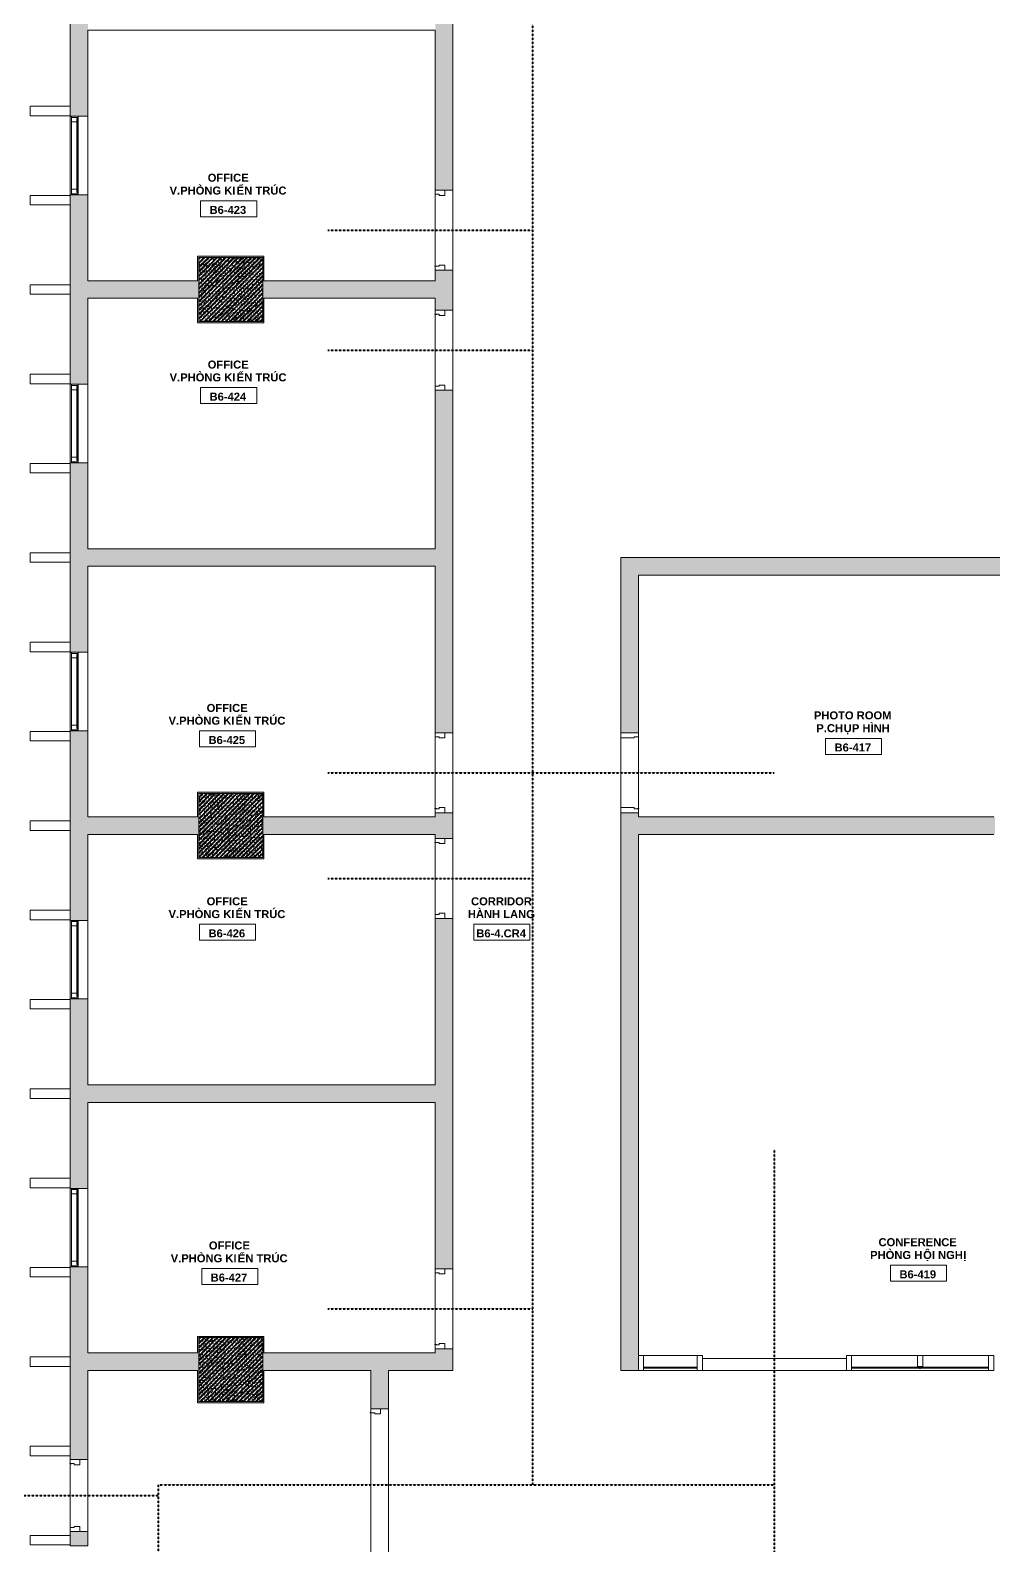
# Model space of a CAD drawing. Header units: millimetres. Extents: x -32790 to 17860, y 16874 to 75497.
# Drawn here: x -5895 to 6145, y 31745 to 50687 of the extents above; entities that cross this region are included whole.
import ezdxf

# ---------------------------------------------------------------- set-up
doc = ezdxf.new("R2010")
doc.units = ezdxf.units.MM
doc.linetypes.add('dash 1-1', pattern=[2, 1, -1])
for name, color, linetype, lineweight in [('A-AREA-IDEN', 2, 'Continuous', 9), ('A-DETL', 90, 'Continuous', 5), ('A-DOOR', 31, 'Continuous', 5), ('A-DOOR-FRAM', 31, 'Continuous', 5), ('A-FLOR', 192, 'Continuous', 5), ('A-GLAZ', 151, 'Continuous', 5), ('A-GLAZ-CURT', 52, 'Continuous', 5), ('A-GLAZ-CWMG', 51, 'Continuous', 5), ('A-WALL', 113, 'Continuous', 5), ('A-WALL-PATT', 111, 'Continuous', 5), ('S-COLS', 52, 'Continuous', 5)]:
    doc.layers.add(name, color=color, linetype=linetype, lineweight=lineweight)
doc.styles.add('Arial_B', font='arialbd.ttf', dxfattribs={"height": 100})
doc.styles.add('Arial_B_1', font='arialbd.ttf', dxfattribs={"height": 100})
pattern_1 = [(50, (0, 0), (63.763904, -5.57885), [6.668, -73.343]), (355, (0, 0), (-12.33488, 66.86951), [5.334, -58.674]), (100.451, (5.314, -0.465), (51.43036, 61.29098), [5.667, -62.332]), (46.184, (0, 17.78), (94.87722, -14.71484), [10.001, -110.014]), (96.636, (7.91, 16.55), (83.09115, 86.5993), [8.5, -93.497]), (351.184, (0, 17.78), (83.09204, 86.59928), [8.001, -88.011]), (21, (8.89, 13.335), (53.064487, -35.792726), [6.667, -73.342]), (326, (8.89, 13.335), (21.63066, 64.46546), [5.334, -58.674]), (71.451, (13.31, 10.35), (74.69646, 28.67237), [5.667, -62.332]), (37.5, (0, 0), (1.080413, 29.594271), [1.676, -56.286, 1.676, -57.887, -58.896]), (37.5, (0, 0), (1.080413, 29.594271), [-117.526, 1.676, -57.22]), (7.5, (0, 0), (23.386368, 35.063507), [1.676, -32.283, 1.676, -54.953, -22.447]), (7.5, (0, 0), (23.386368, 35.063507), [-90.589, 1.676, -20.771]), (327.5, (-19.825, 0), (47.456567, -2.005468), [1.676, -20.549, 1.676, -67.666, -92.011]), (327.5, (-19.825, 0), (47.456567, -2.005468), [-91.567, 1.676, -90.335]), (317.5, (-28.715, 0), (51.844948, 8.89904), [1.676, -27.216, 1.676, -44.374, -65.342]), (317.5, (-28.715, 0), (51.844948, 8.89904), [-74.943, 1.676, -63.665]), (45, (0, 0), (-26.715908, 26.715908), []), (45, (0, 10.89), (-26.715908, 26.715908), [])]

# ---------------------------------------------------------------- blocks, each defined once
blk = doc.blocks.new('M_Concrete-Square-Column - C1 - 800 X 800-V6-4th Traffic Floor Plan - Pedestrian')
at = {"layer": 'S-COLS'}
h = blk.add_hatch(dxfattribs=at)
h.set_pattern_fill('FP_9', color=256, style=0, pattern_type=2)
h.set_pattern_definition([(50, (3389.934, -33947), (63.7639, -5.57885), [6.667, -73.342]), (355, (3389.934, -33947), (-12.33488, 66.86951), [5.334, -58.674]), (100.451, (3395.25, -33947.465), (51.43036, 61.29098), [5.667, -62.332]), (46.184, (3389.934, -33929.22), (94.87722, -14.71484), [10.001, -110.014]), (96.636, (3397.84, -33930.45), (83.09115, 86.5993), [8.5, -93.497]), (351.184, (3389.93, -33929.22), (83.09204, 86.59928), [8.001, -88.011]), (21, (3398.824, -33933.665), (53.06449, -35.79273), [6.667, -73.342]), (326, (3398.824, -33933.665), (21.63066, 64.46546), [5.334, -58.674]), (71.451, (3403.246, -33936.65), (74.69646, 28.67237), [5.667, -62.332]), (37.5, (3389.934, -33947), (1.080413, 29.594271), [1.676, -56.286, 1.676, -57.887, -58.896]), (37.5, (3389.934, -33947), (1.080413, 29.594271), [-117.526, 1.676, -57.22]), (7.5, (3389.934, -33947), (23.386368, 35.063507), [1.676, -32.283, 1.676, -54.953, -22.447]), (7.5, (3389.934, -33947), (23.386368, 35.063507), [-90.589, 1.676, -20.771]), (327.5, (3370.11, -33947), (47.456567, -2.005468), [1.676, -20.549, 1.676, -67.666, -92.012]), (327.5, (3370.11, -33947), (47.456567, -2.005468), [-91.567, 1.676, -90.335]), (317.5, (3361.22, -33947), (51.84495, 8.89904), [1.676, -27.216, 1.676, -44.374, -65.341]), (317.5, (3361.22, -33947), (51.84495, 8.89904), [-74.943, 1.676, -63.665]), (45, (3389.934, -33947), (-26.716616, 26.716616), []), (45, (3389.934, -33936.11), (-26.716616, 26.716616), [])])
h.paths.add_polyline_path([(400, -400), (400, 400), (-400, 400), (-400, -400), (41, -400)])
at = {"layer": 'S-COLS', "lineweight": 15}
for p, q in [((400, 400), (-400, 400)), ((-400, 400), (-400, -400)), ((400, -400), (400, 400)), ((-400, -400), (400, -400))]:
    blk.add_line(p, q, dxfattribs=at)
blk = doc.blocks.new('DP3-D301 - DP3-D301-9166699-4th Traffic Floor Plan - Pedestrian')
at = {"layer": 'A-DOOR'}
for p, q in [((447, -94), (447, -113)), ((450, -94), (447, -94)), ((450, -108), (450, -94))]:
    blk.add_line(p, q, dxfattribs=at)
for centre, radius, start, end in [((450, -113), 3, 180, 69.3211), ((450, -113), 3, 238.6638, 311.9935), ((450, -113), 3, 238.6638, 311.9935), ((450, -113), 3, 238.6638, 311.9935), ((450, -113), 3, 238.6638, 311.9935), ((450, -113), 3, 238.6638, 311.9935), ((450, -113), 3, 238.6638, 311.9935), ((450, -113), 3, 238.6638, 311.9935), ((452, -108), 2.19, 183.0662, 239.0753)]:
    blk.add_arc(centre, radius, start, end, dxfattribs=at)
at = {"layer": 'A-DOOR-FRAM'}
for p, q in [((-500, 10), (-435, 10)), ((-435, 10), (-435, -60)), ((435, 10), (500, 10)), ((435, -60), (435, 10)), ((-450, -110), (-500, -110)), ((-450, -60), (-450, -110)), ((-435, -60), (-450, -60)), ((450, -60), (435, -60)), ((450, -94), (450, -60)), ((500, -110), (451, -110))]:
    blk.add_line(p, q, dxfattribs=at)
blk = doc.blocks.new('DP3-D301 - DP3-D301-9166700-4th Traffic Floor Plan - Pedestrian')
at = {"layer": 'A-DOOR'}
for p, q in [((447, 113), (447, 94)), ((447, 94), (450, 94)), ((450, 94), (450, 108))]:
    blk.add_line(p, q, dxfattribs=at)
for centre, radius, start, end in [((450, 113), 3, 290.6789, 180), ((450, 113), 3, 48.0065, 121.3362), ((450, 113), 3, 48.0065, 121.3362), ((450, 113), 3, 48.0065, 121.3362), ((450, 113), 3, 48.0065, 121.3362), ((450, 113), 3, 48.0065, 121.3362), ((450, 113), 3, 48.0065, 121.3362), ((450, 113), 3, 48.0065, 121.3362), ((452, 108), 2.19, 120.9247, 176.9338)]:
    blk.add_arc(centre, radius, start, end, dxfattribs=at)
at = {"layer": 'A-DOOR-FRAM'}
for p, q in [((-450, 110), (-500, 110)), ((-450, 60), (-450, 110)), ((-435, 60), (-450, 60)), ((-435, -10), (-435, 60)), ((450, 60), (435, 60)), ((435, 60), (435, -10)), ((450, 94), (450, 60)), ((500, 110), (451, 110)), ((-500, -10), (-435, -10)), ((435, -10), (500, -10))]:
    blk.add_line(p, q, dxfattribs=at)
blk = doc.blocks.new('DP3-D305 - DP3-D305-9238764-4th Traffic Floor Plan - Pedestrian')
at = {"layer": 'A-DOOR'}
for p, q in [((-450, 110), (-500, 110)), ((-450, 56), (-450, 110)), ((-435, 56), (-450, 56)), ((-435, -110), (-435, 56)), ((450, 56), (435, 56)), ((435, 56), (435, -110)), ((447, 113), (447, 94)), ((447, 94), (450, 94)), ((450, 94), (450, 108)), ((450, 94), (450, 56)), ((500, 110), (451, 110)), ((-500, -110), (-435, -110)), ((435, -110), (500, -110))]:
    blk.add_line(p, q, dxfattribs=at)
for centre, radius, start, end in [((450, 113), 3, 290.6789, 180), ((450, 113), 3, 48.0065, 121.3362), ((450, 113), 3, 48.0065, 121.3362), ((450, 113), 3, 48.0065, 121.3362), ((450, 113), 3, 48.0065, 121.3362), ((450, 113), 3, 48.0065, 121.3362), ((450, 113), 3, 48.0065, 121.3362), ((450, 113), 3, 48.0065, 121.3362), ((452, 108), 2.19, 120.9247, 176.9338)]:
    blk.add_arc(centre, radius, start, end, dxfattribs=at)
blk = doc.blocks.new('DP3-DF602 - DP3-DF602-10289383-4th Traffic Floor Plan - Pedestrian')
at = {"layer": 'A-DOOR'}
for p, q in [((-901, 110), (-950, 110)), ((-900, 108), (-900, 94)), ((-900, 94), (-897, 94)), ((-900, 60), (-900, 94)), ((-885, 60), (-900, 60)), ((-897, 94), (-897, 113)), ((-885, -10), (-885, 60)), ((900, 60), (885, 60)), ((885, 60), (885, -10)), ((897, 113), (897, 94)), ((897, 94), (900, 94)), ((900, 94), (900, 108)), ((900, 94), (900, 60)), ((950, 110), (901, 110)), ((-950, -10), (-885, -10)), ((885, -10), (950, -10))]:
    blk.add_line(p, q, dxfattribs=at)
for centre, radius, start, end in [((-900, 113), 3, 0, 249.3211), ((-900, 113), 3, 58.6638, 131.9935), ((-900, 113), 3, 58.6638, 131.9935), ((-900, 113), 3, 58.6638, 131.9935), ((-900, 113), 3, 58.6638, 131.9935), ((-900, 113), 3, 58.6638, 131.9935), ((-900, 113), 3, 58.6638, 131.9935), ((-900, 113), 3, 58.6638, 131.9935), ((-902, 108), 2.19, 3.0662, 59.0753), ((900, 113), 3, 290.6789, 180), ((900, 113), 3, 48.0065, 121.3362), ((900, 113), 3, 48.0065, 121.3362), ((900, 113), 3, 48.0065, 121.3362), ((900, 113), 3, 48.0065, 121.3362), ((900, 113), 3, 48.0065, 121.3362), ((900, 113), 3, 48.0065, 121.3362), ((900, 113), 3, 48.0065, 121.3362), ((902, 108), 2.19, 120.9247, 176.9338)]:
    blk.add_arc(centre, radius, start, end, dxfattribs=at)
blk = doc.blocks.new('System Panel - Glass 12mm-11583895-4th Traffic Floor Plan - Pedestrian')
at = {"layer": 'A-GLAZ-CURT'}
for p, q in [((334.75, 38.5), (-334.75, 38.5)), ((-334.75, 38.5), (-334.75, 26.5)), ((-334.75, 26.5), (334.75, 26.5)), ((334.75, 26.5), (334.75, 38.5))]:
    blk.add_line(p, q, dxfattribs=at)
blk = doc.blocks.new('Rectangular Mullion - 185x65-11583878-4th Traffic Floor Plan - Pedestrian')
at = {"layer": 'A-GLAZ-CWMG'}
for p, q in [((2440, 34122), (1770, 34122)), ((1770, 33937), (2440, 33937))]:
    blk.add_line(p, q, dxfattribs=at)
blk = doc.blocks.new('Rectangular Mullion - 185x65-11403490-4th Traffic Floor Plan - Pedestrian')
at = {"layer": 'A-GLAZ-CWMG'}
for p, q in [((-65, 0), (0, 0)), ((-65, -185), (-65, 0)), ((0, 0), (0, -185)), ((0, -185), (-65, -185))]:
    blk.add_line(p, q, dxfattribs=at)
blk = doc.blocks.new('Rectangular Mullion - 185x65-11403491-4th Traffic Floor Plan - Pedestrian')
at = {"layer": 'A-GLAZ-CWMG'}
for p, q in [((-65, 0), (-65, -185)), ((0, 0), (-65, 0)), ((0, -185), (0, 0)), ((-65, -185), (0, -185))]:
    blk.add_line(p, q, dxfattribs=at)
blk = doc.blocks.new('Rectangular Mullion - 185x65-11583894-4th Traffic Floor Plan - Pedestrian')
at = {"layer": 'A-GLAZ-CWMG'}
for p, q in [((-32.5, 0), (32.5, 0)), ((-32.5, -185), (-32.5, 0)), ((32.5, 0), (32.5, -185)), ((32.5, -185), (-32.5, -185))]:
    blk.add_line(p, q, dxfattribs=at)
blk = doc.blocks.new('System Panel - Glass 12mm-11583898-4th Traffic Floor Plan - Pedestrian')
at = {"layer": 'A-GLAZ-CURT'}
for p, q in [((425, 39), (-425, 39)), ((-425, 39), (-425, 26)), ((-425, 26), (425, 26)), ((425, 26), (425, 39))]:
    blk.add_line(p, q, dxfattribs=at)
blk = doc.blocks.new('Rectangular Mullion - 185x65-11583889-4th Traffic Floor Plan - Pedestrian')
at = {"layer": 'A-GLAZ-CWMG'}
for p, q in [((5192, 34122), (4370, 34122)), ((4370, 33937), (5225, 33937))]:
    blk.add_line(p, q, dxfattribs=at)
blk = doc.blocks.new('VGU_CLUSTER_W1C - W2C - VGU_CLUSTER_W2C-8584645-4th Traffic Floor Plan - Pedestrian')
at = {"layer": 'A-GLAZ', "lineweight": 9}
for p, q in [((-477, 95), (-490, 95)), ((-490, 12), (-477, 12)), ((-477, 95), (-477, 12)), ((-421, 95), (-477, 95)), ((-477, 12), (-477, 95)), ((-477, 12), (-462, 12)), ((-462, 12), (-462, 28)), ((-462, 28), (-421, 28)), ((-421, 28), (-451, 28)), ((-451, 28), (-451, 21)), ((-451, 21), (-391, 21)), ((-391, 21), (-391, 28)), ((391, 28), (391, 21)), ((391, 21), (451, 21)), ((477, 95), (421, 95)), ((421, 28), (462, 28)), ((451, 28), (421, 28)), ((451, 21), (451, 28)), ((462, 28), (462, 12)), ((462, 12), (477, 12)), ((477, 12), (477, 95)), ((490, 95), (477, 95)), ((477, 95), (477, 12)), ((477, 12), (490, 12))]:
    blk.add_line(p, q, dxfattribs=at)
at = {"layer": 'A-GLAZ'}
for p, q in [((-462, 12), (462, 12)), ((-421, 95), (421, 95)), ((-421, 95), (-421, 28)), ((421, 28), (-421, 28)), ((-391, 21), (391, 21)), ((421, 95), (421, 28))]:
    blk.add_line(p, q, dxfattribs=at)
blk = doc.blocks.new('DP3-D101 - DP3-D101-9499120-4th Traffic Floor Plan - Pedestrian')
at = {"layer": 'A-DOOR'}
for p, q in [((-403, 110), (-447, 110)), ((-400, 63), (-400, 107)), ((-388, 60), (-397, 60)), ((-385, -7), (-385, 57)), ((385, 57), (385, -7)), ((397, 60), (388, 60)), ((397, 113), (397, 94)), ((397, 94), (400, 94)), ((400, 94), (400, 108)), ((400, 94), (400, 63)), ((447, 110), (403, 110)), ((-447, -10), (-388, -10)), ((388, -10), (447, -10))]:
    blk.add_line(p, q, dxfattribs=at)
for centre, radius, start, end in [((-447, 107), 3, 90, 180.0361), ((-447, 107), 3, 141.4492, 180.0361), ((-447, 107), 3, 90, 128.5869), ((-403, 107), 3, 0, 90), ((-403, 107), 3, 360, 90), ((-397, 63), 3, 180, 270), ((-388, 57), 3, 360, 90), ((-388, 57), 3, 360, 90), ((388, 57), 3, 90, 180), ((388, 57), 3, 90, 180), ((400, 113), 3, 290.6789, 180), ((397, 63), 3, 270, 360), ((400, 113), 3, 48.0065, 121.3362), ((400, 113), 3, 48.0065, 121.3362), ((400, 113), 3, 48.0065, 121.3362), ((400, 113), 3, 48.0065, 121.3362), ((400, 113), 3, 48.0065, 121.3362), ((400, 113), 3, 48.0065, 121.3362), ((400, 113), 3, 48.0065, 121.3362), ((402, 108), 2.19, 120.9247, 176.9338), ((403, 107), 3, 90, 180), ((403, 107), 3, 90, 180), ((447, 107), 3, 359.9639, 90), ((447, 107), 3, 51.4131, 90), ((447, 107), 3, 359.9639, 38.5508), ((-447, -7), 3, 180, 270), ((-447, -7), 3, 180, 270), ((-388, -7), 3, 270, 360), ((-388, -7), 3, 270, 360), ((388, -7), 3, 180, 270), ((388, -7), 3, 180, 270), ((447, -7), 3, 270, 360), ((447, -7), 3, 270, 0)]:
    blk.add_arc(centre, radius, start, end, dxfattribs=at)
blk = doc.blocks.new('Rectangular Mullion - 185x65-11583887-4th Traffic Floor Plan - Pedestrian')
at = {"layer": 'A-GLAZ-CWMG'}
for p, q in [((6080, 34122), (5257, 34122)), ((5225, 33937), (6080, 33937))]:
    blk.add_line(p, q, dxfattribs=at)
blk = doc.blocks.new('Rectangular Mullion - 165X65-11571907-4th Traffic Floor Plan - Pedestrian')
at = {"layer": 'A-GLAZ-CWMG'}
for p, q in [((-32.5, -185), (-32.5, -50)), ((-32.5, -50), (-6, -50)), ((32.5, -185), (-32.5, -185)), ((-6, -50), (-6, -25)), ((-6, -25), (6, -25)), ((6, -25), (6, -50)), ((6, -50), (32.5, -50)), ((32.5, -50), (32.5, -185))]:
    blk.add_line(p, q, dxfattribs=at)
blk = doc.blocks.new('Rectangular Mullion - TWOG-PROFILE-Mullion-120X500-11998521-4th Traffic Floor Plan - Pedestrian')
at = {"layer": 'A-GLAZ-CWMG'}
for p, q in [((-60, 250), (60, 250)), ((-60, -250), (-60, 250)), ((60, 250), (60, -250)), ((60, -250), (-60, -250))]:
    blk.add_line(p, q, dxfattribs=at)
blk = doc.blocks.new('Room Tag - Room Tag-8377849-4th Traffic Floor Plan - Pedestrian')
at = {"layer": 'A-AREA-IDEN'}
for p, q in [((-7, -0.80625), (-7, -4.80625)), ((-7, -0.80625), (7, -0.80625)), ((7, -0.80625), (7, -4.80625)), ((-7, -4.80625), (7, -4.80625))]:
    blk.add_line(p, q, dxfattribs=at)

msp = doc.modelspace()

# ---------------------------------------------------------------- hatches: boundary and pattern name
at = {"layer": 'A-WALL-PATT'}
h = msp.add_hatch(color=256, dxfattribs=at)
h.paths.add_polyline_path([(-5395, 19897), (-5175, 19897), (-5175, 21832), (-5395, 21832), (-5395, 20117)])
h.paths.add_polyline_path([(-5395, 22812), (-5175, 22812), (-5175, 24065), (-5395, 24065), (-5395, 23308)])
h.paths.add_polyline_path([(-5175, 25045), (-5175, 26299), (-5395, 26299), (-5395, 25045)])
h.paths.add_polyline_path([(-5175, 27279), (-5175, 28532), (-5395, 28532), (-5395, 27279)])
h.paths.add_polyline_path([(-5175, 29512), (-5175, 30765), (-5395, 30765), (-5395, 29512)])
h.paths.add_polyline_path([(-5395, 31745), (-5175, 31745), (-5175, 31922), (-5395, 31922)])
h.paths.add_polyline_path([(-5175, 32822), (-5175, 35232), (-5395, 35232), (-5395, 32822)])
h.paths.add_polyline_path([(-5395, 36212), (-5175, 36212), (-5175, 38582), (-5395, 38582), (-5395, 37287)])
h.paths.add_polyline_path([(-5395, 39562), (-5175, 39562), (-5175, 41932), (-5395, 41932), (-5395, 39726)])
h.paths.add_polyline_path([(-5395, 42912), (-5175, 42912), (-5175, 45282), (-5395, 45282), (-5395, 43987)])
h.paths.add_polyline_path([(-5175, 46262), (-5175, 48632), (-5395, 48632), (-5395, 46262)])
h.paths.add_polyline_path([(-5395, 49612), (-5175, 49612), (-5175, 51982), (-5395, 51982), (-5395, 50687)])
h.paths.add_polyline_path([(-5175, 52962), (-5175, 55332), (-5395, 55332), (-5395, 52962)])
h.paths.add_polyline_path([(-5395, 56312), (-5175, 56312), (-5175, 58682), (-5395, 58682), (-5395, 57387)])
h.paths.add_polyline_path([(-5395, 59662), (-5175, 59662), (-5175, 62182), (-5395, 62182), (-5395, 59662)])
h = msp.add_hatch(color=256, dxfattribs=at)
h.paths.add_polyline_path([(-835, 34157), (-615, 34157), (-615, 34207), (-835, 34207)])
h.paths.add_polyline_path([(-615, 35207), (-615, 39587), (-835, 39587), (-835, 35207)])
h.paths.add_polyline_path([(-615, 40587), (-615, 40907), (-835, 40907), (-835, 40587)])
h.paths.add_polyline_path([(-615, 41907), (-615, 46187), (-835, 46187), (-835, 41907)])
h.paths.add_polyline_path([(-615, 47187), (-615, 47687), (-835, 47687), (-835, 47187)])
h.paths.add_polyline_path([(-835, 48687), (-615, 48687), (-615, 52787), (-835, 52787), (-835, 49108)])
h.paths.add_polyline_path([(-835, 53787), (-615, 53787), (-615, 54307), (-835, 54307), (-835, 53799)])
h.paths.add_polyline_path([(-835, 55307), (-615, 55307), (-615, 59687), (-835, 59687), (-835, 56144)])
h.paths.add_polyline_path([(-835, 60687), (-615, 60687), (-615, 60737), (-835, 60737)])
for points in [[(-2990, 47847), (-2975, 47847), (-2975, 47862), (-3805, 47862), (-3805, 47847), (-3349, 47847)], [(-3790, 47032), (-3790, 47847), (-3805, 47847), (-3805, 47032)], [(-2975, 47032), (-2975, 47847), (-2990, 47847), (-2990, 47032)], [(-3349, 47032), (-2990, 47032), (-2990, 47047), (-3790, 47047), (-3790, 47032)], [(-5175, 43987), (-835, 43987), (-835, 44207), (-5175, 44207)], [(8925, 43877), (10760, 43877), (10760, 44097), (1705, 44097), (1705, 43877), (8705, 43877)], [(-2990, 41147), (-2975, 41147), (-2975, 41162), (-3805, 41162), (-3805, 41147), (-3349, 41147)], [(-3790, 40332), (-3790, 41147), (-3805, 41147), (-3805, 40332)], [(-2975, 40332), (-2975, 41147), (-2990, 41147), (-2990, 40332)], [(-3349, 40332), (-2990, 40332), (-2990, 40347), (-3790, 40347), (-3790, 40332)], [(-5175, 37287), (-835, 37287), (-835, 37507), (-5175, 37507), (-5175, 37380)], [(-2990, 34347), (-2975, 34347), (-2975, 34362), (-3805, 34362), (-3805, 34347), (-3349, 34347)], [(-3805, 33532), (-3790, 33532), (-3790, 34347), (-3805, 34347), (-3805, 33547)], [(-2990, 33532), (-2975, 33532), (-2975, 34347), (-2990, 34347), (-2990, 33547)], [(-3349, 33532), (-2990, 33532), (-2990, 33547), (-3790, 33547), (-3790, 33532)]]:
    msp.add_hatch(color=256, dxfattribs=at).paths.add_polyline_path(points)
h = msp.add_hatch(color=256, dxfattribs=at)
h.paths.add_polyline_path([(-2975, 47337), (-835, 47337), (-835, 47557), (-2975, 47557)])
h.paths.add_polyline_path([(-5175, 47337), (-3805, 47337), (-3805, 47557), (-5175, 47557)])
h = msp.add_hatch(color=256, dxfattribs=at)
h.paths.add_polyline_path([(1705, 33937), (1705, 40907), (1485, 40907), (1485, 33937)])
h.paths.add_polyline_path([(1705, 41907), (1705, 44097), (1485, 44097), (1485, 41907)])
h = msp.add_hatch(color=256, dxfattribs=at)
h.paths.add_polyline_path([(-2975, 40637), (-835, 40637), (-835, 40857), (-2975, 40857)])
h.paths.add_polyline_path([(-3805, 40637), (-3805, 40857), (-5175, 40857), (-5175, 40637)])
h = msp.add_hatch(color=256, dxfattribs=at)
h.paths.add_polyline_path([(10540, 40637), (10540, 40857), (6975, 40857), (6975, 40637), (10526, 40637)])
h.paths.add_polyline_path([(1705, 40637), (6160, 40637), (6160, 40857), (1705, 40857)])
h = msp.add_hatch(color=256, dxfattribs=at)
h.paths.add_polyline_path([(-1640, 33937), (-615, 33937), (-615, 34157), (-2975, 34157), (-2975, 33937)])
h.paths.add_polyline_path([(-5175, 33937), (-3805, 33937), (-3805, 34157), (-5175, 34157)])
h = msp.add_hatch(color=256, dxfattribs=at)
h.paths.add_polyline_path([(-1420, 31072), (-1420, 31557), (-1640, 31557), (-1640, 31072)])
h.paths.add_polyline_path([(-1420, 33457), (-1420, 33937), (-1640, 33937), (-1640, 33457), (-1615, 33457)])
at = {"layer": 'S-COLS'}
h = msp.add_hatch(dxfattribs=at)
h.set_pattern_fill('FP_1', color=256, style=0, pattern_type=2)
h.set_pattern_definition(pattern_1)
h.paths.add_polyline_path([(-3790, 47047), (-2990, 47047), (-2990, 47847), (-3790, 47847)])
h = msp.add_hatch(dxfattribs=at)
h.set_pattern_fill('FP_1', color=256, style=0, pattern_type=2)
h.set_pattern_definition(pattern_1)
h.paths.add_polyline_path([(-3790, 40347), (-2990, 40347), (-2990, 41147), (-3790, 41147), (-3790, 40899)])

# ---------------------------------------------------------------- linework, layer by layer
at = {"layer": 'A-DETL', "linetype": 'dash 1-1', "lineweight": 40}
for p, q in [((385, 32504), (385, 67412)), ((-2175, 48187), (385, 48187)), ((-2175, 46687), (385, 46687)), ((-2175, 41407), (3402, 41407)), ((-2175, 40087), (385, 40087)), ((3402, 36697), (3402, 29797)), ((-2175, 34707), (385, 34707)), ((-4298, 32504), (3402, 32504)), ((-4298, 32504), (-4298, 23204)), ((-24730, 32372), (-4298, 32372))]:
    msp.add_line(p, q, dxfattribs=at)
at = {"layer": 'A-FLOR'}
for p, q in [((2505, 34087), (4305, 34087)), ((4305, 33937), (2505, 33937))]:
    msp.add_line(p, q, dxfattribs=at)
at = {"layer": 'A-WALL', "lineweight": 15}
for p, q in [((-615, 48687), (-615, 52787)), ((-5395, 51982), (-5395, 49612)), ((-5175, 49612), (-5175, 50687)), ((-5175, 50687), (-835, 50687)), ((-835, 50687), (-835, 48687)), ((-5395, 49612), (-5175, 49612)), ((-835, 48687), (-615, 48687)), ((-5395, 48632), (-5395, 46262)), ((-5175, 48632), (-5395, 48632)), ((-5175, 47557), (-5175, 48632)), ((-2975, 47862), (-3805, 47862)), ((-3805, 47862), (-3805, 47557)), ((-3790, 47847), (-2990, 47847)), ((-3790, 47047), (-3790, 47847)), ((-2990, 47847), (-2990, 47047)), ((-2975, 47557), (-2975, 47862)), ((-3805, 47557), (-5175, 47557)), ((-835, 47557), (-2975, 47557)), ((-835, 47687), (-835, 47557)), ((-615, 47687), (-835, 47687)), ((-615, 47187), (-615, 47687)), ((-5175, 46262), (-5175, 47337)), ((-5175, 47337), (-3805, 47337)), ((-3805, 47337), (-3805, 47032)), ((-2975, 47032), (-2975, 47337)), ((-2975, 47337), (-835, 47337)), ((-835, 47337), (-835, 47187)), ((-835, 47187), (-615, 47187)), ((-3805, 47032), (-2975, 47032)), ((-2990, 47047), (-3790, 47047)), ((-5395, 46262), (-5175, 46262)), ((-835, 46187), (-835, 44207)), ((-615, 46187), (-835, 46187)), ((-615, 41907), (-615, 46187)), ((-5395, 45282), (-5395, 42912)), ((-5175, 45282), (-5395, 45282)), ((-5175, 44207), (-5175, 45282)), ((-835, 44207), (-5175, 44207)), ((-5175, 42912), (-5175, 43987)), ((-5175, 43987), (-835, 43987)), ((-835, 43987), (-835, 41907)), ((1485, 44097), (1485, 41907)), ((10760, 44097), (1485, 44097)), ((1705, 41907), (1705, 43877)), ((1705, 43877), (8705, 43877)), ((-5395, 42912), (-5175, 42912)), ((-5395, 41932), (-5395, 39562)), ((-5175, 41932), (-5395, 41932)), ((-5175, 40857), (-5175, 41932)), ((-835, 41907), (-615, 41907)), ((1485, 41907), (1705, 41907)), ((-2975, 41162), (-3805, 41162)), ((-3805, 41162), (-3805, 40857)), ((-3790, 41147), (-2990, 41147)), ((-3790, 40347), (-3790, 41147)), ((-2990, 41147), (-2990, 40347)), ((-2975, 40857), (-2975, 41162)), ((-3805, 40857), (-5175, 40857)), ((-835, 40857), (-2975, 40857)), ((-835, 40907), (-835, 40857)), ((-615, 40907), (-835, 40907)), ((-615, 40587), (-615, 40907)), ((1485, 40907), (1485, 33937)), ((1705, 40907), (1485, 40907)), ((1705, 40857), (1705, 40907)), ((6145, 40857), (1705, 40857)), ((-5175, 39562), (-5175, 40637)), ((-5175, 40637), (-3805, 40637)), ((-3805, 40637), (-3805, 40332)), ((-2975, 40332), (-2975, 40637)), ((-2975, 40637), (-835, 40637)), ((-835, 40637), (-835, 40587)), ((-835, 40587), (-615, 40587)), ((1705, 33937), (1705, 40637)), ((1705, 40637), (6145, 40637)), ((-2990, 40347), (-3790, 40347)), ((-3805, 40332), (-2975, 40332)), ((-5395, 39562), (-5175, 39562)), ((-835, 39587), (-835, 37507)), ((-615, 39587), (-835, 39587)), ((-615, 35207), (-615, 39587)), ((-5395, 38582), (-5395, 36212)), ((-5175, 38582), (-5395, 38582)), ((-5175, 37507), (-5175, 38582)), ((-835, 37507), (-5175, 37507)), ((-5175, 36212), (-5175, 37287)), ((-5175, 37287), (-835, 37287)), ((-835, 37287), (-835, 35207)), ((-5395, 36212), (-5175, 36212)), ((-5395, 35232), (-5395, 32822)), ((-5175, 35232), (-5395, 35232)), ((-5175, 34157), (-5175, 35232)), ((-835, 35207), (-615, 35207)), ((-2975, 34362), (-3805, 34362)), ((-3805, 34362), (-3805, 34157)), ((-2975, 34157), (-2975, 34362)), ((-3805, 34157), (-5175, 34157)), ((-835, 34157), (-2975, 34157)), ((-835, 34207), (-835, 34157)), ((-615, 34207), (-835, 34207)), ((-615, 33937), (-615, 34207)), ((-5175, 32822), (-5175, 33937)), ((-5175, 33937), (-3805, 33937)), ((-3805, 33937), (-3805, 33532)), ((-2975, 33532), (-2975, 33937)), ((-2975, 33937), (-1640, 33937)), ((-1640, 33937), (-1640, 33457)), ((-1420, 33937), (-615, 33937)), ((-1420, 33457), (-1420, 33937)), ((1485, 33937), (1705, 33937)), ((-3805, 33532), (-2975, 33532)), ((-1640, 33457), (-1420, 33457)), ((-5395, 32822), (-5175, 32822)), ((-5395, 31922), (-5395, 31745)), ((-5175, 31922), (-5395, 31922)), ((-5175, 31745), (-5175, 31922)), ((-5395, 31745), (-5175, 31745))]:
    msp.add_line(p, q, dxfattribs=at)
at = {"layer": 'A-WALL'}
for p, q in [((-5395, 48632), (-5395, 49612)), ((-5175, 49612), (-5175, 48632)), ((-615, 48687), (-615, 47687)), ((-835, 47740), (-835, 48637)), ((-615, 47187), (-615, 46187)), ((-835, 46237), (-835, 47134)), ((-5395, 45282), (-5395, 46262)), ((-5175, 46262), (-5175, 45282)), ((-5395, 41932), (-5395, 42912)), ((-5175, 42912), (-5175, 41932)), ((-615, 41907), (-615, 40907)), ((-835, 40960), (-835, 41857)), ((1485, 40972), (1485, 41842)), ((1705, 41857), (1705, 40960)), ((-615, 40587), (-615, 39587)), ((-835, 39637), (-835, 40534)), ((-5395, 38582), (-5395, 39562)), ((-5175, 39562), (-5175, 38582)), ((-5395, 35232), (-5395, 36212)), ((-5175, 36212), (-5175, 35232)), ((-835, 34260), (-835, 35157)), ((-615, 35207), (-615, 34207)), ((-1640, 31610), (-1640, 33404)), ((-1420, 33457), (-1420, 31557)), ((-5395, 32819), (-5395, 32822)), ((-5395, 32773), (-5395, 32775)), ((-5175, 32822), (-5175, 31922)), ((-5395, 31969), (-5395, 32769)), ((-5395, 31922), (-5395, 31925))]:
    msp.add_line(p, q, dxfattribs=at)
at = {"layer": 'S-COLS', "lineweight": 15}
for p, q in [((-2990, 47847), (-3790, 47847)), ((-3790, 47847), (-3790, 47047)), ((-2990, 47047), (-2990, 47847)), ((-3790, 47047), (-2990, 47047)), ((-2990, 41147), (-3790, 41147)), ((-3790, 41147), (-3790, 40347)), ((-2990, 40347), (-2990, 41147)), ((-3790, 40347), (-2990, 40347))]:
    msp.add_line(p, q, dxfattribs=at)

# ---------------------------------------------------------------- block references
at = {"layer": 'A-AREA-IDEN', "xscale": 49.99999999999998, "yscale": 49.99999999999998, "zscale": 49.99999999999998}
for p in [(-3416, 48596), (-3416, 46262), (-3430, 41970), (4394, 41876), (-3430, 39553), (0, 39553), (5205, 35291), (-3402, 35251)]:
    msp.add_blockref('Room Tag - Room Tag-8377849-4th Traffic Floor Plan - Pedestrian', p, dxfattribs=at)
at = {"layer": 'A-DOOR'}
for name, p, rotation in [('DP3-D305 - DP3-D305-9238764-4th Traffic Floor Plan - Pedestrian', (1595, 41407), 269.9999999999999), ('DP3-DF602 - DP3-DF602-10289383-4th Traffic Floor Plan - Pedestrian', (-1530, 32507), 90), ('DP3-D101 - DP3-D101-9499120-4th Traffic Floor Plan - Pedestrian', (-5285, 32372), 89.99999999999991)]:
    msp.add_blockref(name, p, dxfattribs=dict(at, rotation=rotation))
at = {"layer": 'A-DOOR-FRAM'}
for name, p, rotation in [('DP3-D301 - DP3-D301-9166699-4th Traffic Floor Plan - Pedestrian', (-725, 48187), 269.9999999999999), ('DP3-D301 - DP3-D301-9166700-4th Traffic Floor Plan - Pedestrian', (-725, 46687), 89.99999999999991), ('DP3-D301 - DP3-D301-9166699-4th Traffic Floor Plan - Pedestrian', (-725, 41407), 269.9999999999999), ('DP3-D301 - DP3-D301-9166700-4th Traffic Floor Plan - Pedestrian', (-725, 40087), 89.99999999999991), ('DP3-D301 - DP3-D301-9166699-4th Traffic Floor Plan - Pedestrian', (-725, 34707), 269.9999999999999)]:
    msp.add_blockref(name, p, dxfattribs=dict(at, rotation=rotation))
at = {"layer": 'A-GLAZ', "rotation": 89.99999999999991}
for p in [(-5285, 49122), (-5285, 45772), (-5285, 42422), (-5285, 39072), (-5285, 35722)]:
    msp.add_blockref('VGU_CLUSTER_W1C - W2C - VGU_CLUSTER_W2C-8584645-4th Traffic Floor Plan - Pedestrian', p, dxfattribs=at)
at = {"layer": 'A-GLAZ-CURT'}
for name, p in [('System Panel - Glass 12mm-11583895-4th Traffic Floor Plan - Pedestrian', (2105, 33937)), ('System Panel - Glass 12mm-11583898-4th Traffic Floor Plan - Pedestrian', (4794, 33937)), ('System Panel - Glass 12mm-11583898-4th Traffic Floor Plan - Pedestrian', (5655, 33937))]:
    msp.add_blockref(name, p, dxfattribs=at)
at = {"layer": 'A-GLAZ-CWMG', "extrusion": (0, 0, -1)}
for name, p, rotation in [('Rectangular Mullion - TWOG-PROFILE-Mullion-120X500-11998521-4th Traffic Floor Plan - Pedestrian', (5645, 49680), 90.0000000000001), ('Rectangular Mullion - TWOG-PROFILE-Mullion-120X500-11998521-4th Traffic Floor Plan - Pedestrian', (5645, 48564), 90.0000000000001), ('Rectangular Mullion - TWOG-PROFILE-Mullion-120X500-11998521-4th Traffic Floor Plan - Pedestrian', (5645, 47447), 90.0000000000001), ('Rectangular Mullion - TWOG-PROFILE-Mullion-120X500-11998521-4th Traffic Floor Plan - Pedestrian', (5645, 46330), 90.0000000000001), ('Rectangular Mullion - TWOG-PROFILE-Mullion-120X500-11998521-4th Traffic Floor Plan - Pedestrian', (5645, 45214), 90.0000000000001), ('Rectangular Mullion - TWOG-PROFILE-Mullion-120X500-11998521-4th Traffic Floor Plan - Pedestrian', (5645, 44097), 90.0000000000001), ('Rectangular Mullion - TWOG-PROFILE-Mullion-120X500-11998521-4th Traffic Floor Plan - Pedestrian', (5645, 42980), 90.0000000000001), ('Rectangular Mullion - TWOG-PROFILE-Mullion-120X500-11998521-4th Traffic Floor Plan - Pedestrian', (5645, 41864), 90.0000000000001), ('Rectangular Mullion - TWOG-PROFILE-Mullion-120X500-11998521-4th Traffic Floor Plan - Pedestrian', (5645, 40747), 90.0000000000001), ('Rectangular Mullion - TWOG-PROFILE-Mullion-120X500-11998521-4th Traffic Floor Plan - Pedestrian', (5645, 39630), 90.0000000000001), ('Rectangular Mullion - TWOG-PROFILE-Mullion-120X500-11998521-4th Traffic Floor Plan - Pedestrian', (5645, 38514), 90.0000000000001), ('Rectangular Mullion - TWOG-PROFILE-Mullion-120X500-11998521-4th Traffic Floor Plan - Pedestrian', (5645, 37397), 90.0000000000001), ('Rectangular Mullion - TWOG-PROFILE-Mullion-120X500-11998521-4th Traffic Floor Plan - Pedestrian', (5645, 36280), 90.0000000000001), ('Rectangular Mullion - TWOG-PROFILE-Mullion-120X500-11998521-4th Traffic Floor Plan - Pedestrian', (5645, 35164), 90.0000000000001), ('Rectangular Mullion - TWOG-PROFILE-Mullion-120X500-11998521-4th Traffic Floor Plan - Pedestrian', (5645, 34047), 90.0000000000001), ('Rectangular Mullion - 185x65-11583894-4th Traffic Floor Plan - Pedestrian', (-2472, 33937), 180), ('Rectangular Mullion - 185x65-11583894-4th Traffic Floor Plan - Pedestrian', (-4337, 33937), 180), ('Rectangular Mullion - 165X65-11571907-4th Traffic Floor Plan - Pedestrian', (-5225, 33937), 180), ('Rectangular Mullion - 185x65-11403490-4th Traffic Floor Plan - Pedestrian', (-6145, 33937), 180), ('Rectangular Mullion - TWOG-PROFILE-Mullion-120X500-11998521-4th Traffic Floor Plan - Pedestrian', (5645, 32930), 90.0000000000001), ('Rectangular Mullion - TWOG-PROFILE-Mullion-120X500-11998521-4th Traffic Floor Plan - Pedestrian', (5645, 31814), 90.0000000000001)]:
    msp.add_blockref(name, p, dxfattribs=dict(at, rotation=rotation))
at = {"layer": 'A-GLAZ-CWMG', "rotation": 180}
msp.add_blockref('Rectangular Mullion - 185x65-11403491-4th Traffic Floor Plan - Pedestrian', (1705, 33937), dxfattribs=at)
at = {"layer": 'A-GLAZ-CWMG'}
for name in ['Rectangular Mullion - 185x65-11583878-4th Traffic Floor Plan - Pedestrian', 'Rectangular Mullion - 185x65-11583889-4th Traffic Floor Plan - Pedestrian', 'Rectangular Mullion - 185x65-11583887-4th Traffic Floor Plan - Pedestrian']:
    msp.add_blockref(name, (0, 0), dxfattribs=at)
at = {"layer": 'S-COLS', "lineweight": 15}
msp.add_blockref('M_Concrete-Square-Column - C1 - 800 X 800-V6-4th Traffic Floor Plan - Pedestrian', (-3390, 33947), dxfattribs=at)

# ---------------------------------------------------------------- texts
at = {"layer": 'A-AREA-IDEN', "char_height": 100, "attachment_point": 1}
for s, insert, width, style in [('OFFICE', (-3678, 48894), 629.32, 'Arial_B'), ('V.PHÒNG KI', (-4154, 48734), 1014.13, 'Arial_B'), ('\\fArial|b1|i0|c254|p34|;Ế', (-3317, 48734), 116.24, 'Arial_B_1'), ('N TRÚC', (-3221, 48734), 653.38, 'Arial_B'), ('B6-423', (-3655, 48492), 565.19, 'Arial_B'), ('V.PHÒNG KI', (-4154, 46399), 1014.13, 'Arial_B'), ('OFFICE', (-3678, 46559), 629.32, 'Arial_B'), ('\\fArial|b1|i0|c254|p34|;Ế', (-3317, 46399), 116.24, 'Arial_B_1'), ('N TRÚC', (-3221, 46399), 653.38, 'Arial_B'), ('B6-424', (-3655, 46158), 565.19, 'Arial_B'), ('OFFICE', (-3691, 42267), 629.32, 'Arial_B'), ('V.PHÒNG KI', (-4167, 42108), 1014.13, 'Arial_B'), ('\\fArial|b1|i0|c254|p34|;Ế', (-3331, 42108), 116.24, 'Arial_B_1'), ('N TRÚC', (-3235, 42108), 653.38, 'Arial_B'), ('PHOTO ROOM', (3898, 42174), 1198.52, 'Arial_B'), ('B6-425', (-3668, 41866), 565.19, 'Arial_B'), ('P.CH', (3929, 42014), 412.87, 'Arial_B'), ('\\fArial|b1|i0|c254|p34|;Ụ', (4270, 42014), 124.26, 'Arial_B_1'), ('P HÌNH', (4373, 42014), 585.23, 'Arial_B'), ('B6-417', (4156, 41773), 565.19, 'Arial_B'), ('OFFICE', (-3691, 39850), 629.32, 'Arial_B'), ('CORRIDOR', (-387, 39850), 933.97, 'Arial_B'), ('V.PHÒNG KI', (-4167, 39690), 1014.13, 'Arial_B'), ('\\fArial|b1|i0|c254|p34|;Ế', (-3331, 39690), 116.24, 'Arial_B_1'), ('N TRÚC', (-3235, 39690), 653.38, 'Arial_B'), ('HÀNH LANG', (-427, 39690), 1030.17, 'Arial_B'), ('B6-426', (-3668, 39449), 565.19, 'Arial_B'), ('B6-4.CR4', (-321, 39449), 765.61, 'Arial_B'), ('OFFICE', (-3663, 35548), 629.32, 'Arial_B'), ('PHÒNG H', (4601, 35429), 801.69, 'Arial_B'), ('CONFERENCE', (4706, 35589), 1206.54, 'Arial_B'), ('\\fArial|b1|i0|c254|p34|;Ộ', (5263, 35429), 132.28, 'Arial_B_1'), ('I NGH', (5372, 35429), 477, 'Arial_B'), ('\\fArial|b1|i0|c254|p34|;Ị', (5766, 35429), 48.1, 'Arial_B_1'), ('V.PHÒNG KI', (-4140, 35388), 1014.13, 'Arial_B'), ('\\fArial|b1|i0|c254|p34|;Ế', (-3303, 35388), 116.24, 'Arial_B_1'), ('N TRÚC', (-3207, 35388), 653.38, 'Arial_B'), ('B6-427', (-3641, 35147), 565.19, 'Arial_B'), ('B6-419', (4967, 35187), 565.19, 'Arial_B')]:
    msp.add_mtext(s, dxfattribs=dict(at, insert=insert, width=width, style=style))

doc.saveas('drawing.dxf')
